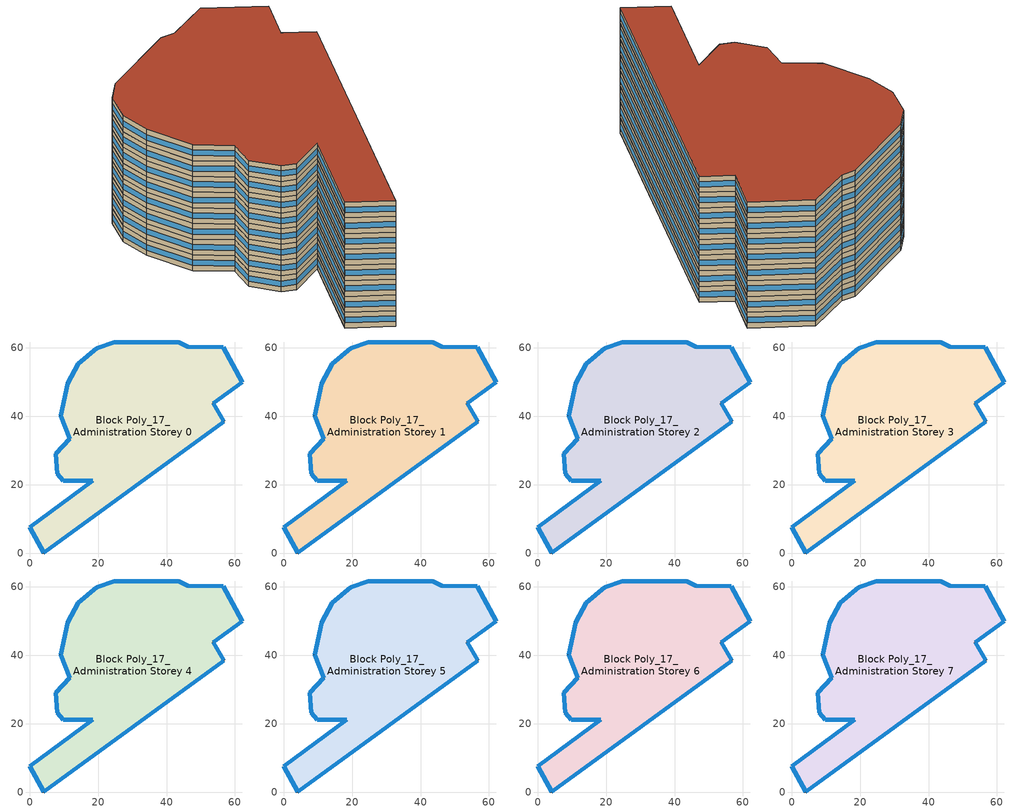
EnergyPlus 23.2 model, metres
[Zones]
Block Poly_17_Administration Storey 0
 floor ground (HSCWZ_Public&Industrial_2005_FloorGround): 56.52,60.21 62.09,49.93 53.71,43.85 56.68,38.48 4.08,0 0,7.6 18.4,21.08 9.82,21.09 8.04,23.11 7.56,29 11.72,33.48 9.05,40.17 11.1,49.68 14.14,55.4 19.54,59.87 24.62,61.68 43.58,61.73 46.13,60.37 z0
 wall outside (HSCWZ_Public&Industrial_2005_ExtWall): 18.4,21.08 0,7.6 4.08,0 56.68,38.48 53.71,43.85 62.09,49.93 56.52,60.21 46.13,60.37 43.58,61.73 24.62,61.68 19.54,59.87 14.14,55.4 11.1,49.68 9.05,40.17 11.72,33.48 7.56,29 8.04,23.11 9.82,21.09 18.4,21.08 z0:3
 window (HSCWZ_Public&Industrial_2005_Win): 18.39,21.07 0.01,7.61 / 0,7.6 4.08,0 / 4.11,0.02 56.65,38.46 / 56.68,38.48 53.71,43.84 / 53.71,43.85 62.08,49.93 / 62.08,49.94 56.52,60.21 / 56.51,60.21 46.14,60.37 / 46.13,60.37 43.58,61.73 / 43.57,61.73 24.62,61.68 / 24.61,61.68 19.54,59.87 / 19.54,59.86 14.14,55.4 / 14.13,55.4 11.1,49.68 / 11.1,49.67 9.05,40.18 / 9.05,40.17 11.72,33.49 / 11.72,33.48 7.56,29 / 7.56,28.99 8.04,23.12 / 8.04,23.11 9.82,21.09 / 9.83,21.09 18.39,21.08 z0.98:2.02
Block Poly_17_Administration Storey 1
 floor to Block Poly_17_Administration Storey 0 (HSCWZ_Public&Industrial_2005_FloorSlab): 56.52,60.21 62.09,49.93 53.71,43.85 56.68,38.48 4.08,0 0,7.6 18.4,21.08 9.82,21.09 8.04,23.11 7.56,29 11.72,33.48 9.05,40.17 11.1,49.68 14.14,55.4 19.54,59.87 24.62,61.68 43.58,61.73 46.13,60.37 z3
 wall outside (HSCWZ_Public&Industrial_2005_ExtWall): 18.4,21.08 0,7.6 4.08,0 56.68,38.48 53.71,43.85 62.09,49.93 56.52,60.21 46.13,60.37 43.58,61.73 24.62,61.68 19.54,59.87 14.14,55.4 11.1,49.68 9.05,40.17 11.72,33.48 7.56,29 8.04,23.11 9.82,21.09 18.4,21.08 z3:6
 window (HSCWZ_Public&Industrial_2005_Win): 18.39,21.07 0.01,7.61 / 0,7.6 4.08,0 / 4.11,0.02 56.65,38.46 / 56.68,38.48 53.71,43.84 / 53.71,43.85 62.08,49.93 / 62.08,49.94 56.52,60.21 / 56.51,60.21 46.14,60.37 / 46.13,60.37 43.58,61.73 / 43.57,61.73 24.62,61.68 / 24.61,61.68 19.54,59.87 / 19.54,59.86 14.14,55.4 / 14.13,55.4 11.1,49.68 / 11.1,49.67 9.05,40.18 / 9.05,40.17 11.72,33.49 / 11.72,33.48 7.56,29 / 7.56,28.99 8.04,23.12 / 8.04,23.11 9.82,21.09 / 9.83,21.09 18.39,21.08 z3.98:5.03
Block Poly_17_Administration Storey 2
 floor to Block Poly_17_Administration Storey 1 (HSCWZ_Public&Industrial_2005_FloorSlab): 56.52,60.21 62.09,49.93 53.71,43.85 56.68,38.48 4.08,0 0,7.6 18.4,21.08 9.82,21.09 8.04,23.11 7.56,29 11.72,33.48 9.05,40.17 11.1,49.68 14.14,55.4 19.54,59.87 24.62,61.68 43.58,61.73 46.13,60.37 z6
 wall outside (HSCWZ_Public&Industrial_2005_ExtWall): 18.4,21.08 0,7.6 4.08,0 56.68,38.48 53.71,43.85 62.09,49.93 56.52,60.21 46.13,60.37 43.58,61.73 24.62,61.68 19.54,59.87 14.14,55.4 11.1,49.68 9.05,40.17 11.72,33.48 7.56,29 8.04,23.11 9.82,21.09 18.4,21.08 z6:9
 window (HSCWZ_Public&Industrial_2005_Win): 18.39,21.07 0.01,7.61 / 0,7.6 4.08,0 / 4.11,0.02 56.65,38.46 / 56.68,38.48 53.71,43.84 / 53.71,43.85 62.08,49.93 / 62.08,49.94 56.52,60.21 / 56.51,60.21 46.14,60.37 / 46.13,60.37 43.58,61.73 / 43.57,61.73 24.62,61.68 / 24.61,61.68 19.54,59.87 / 19.54,59.86 14.14,55.4 / 14.13,55.4 11.1,49.68 / 11.1,49.67 9.05,40.18 / 9.05,40.17 11.72,33.49 / 11.72,33.48 7.56,29 / 7.56,28.99 8.04,23.12 / 8.04,23.11 9.82,21.09 / 9.83,21.09 18.39,21.08 z6.97:8.03
Block Poly_17_Administration Storey 3
 floor to Block Poly_17_Administration Storey 2 (HSCWZ_Public&Industrial_2005_FloorSlab): 56.52,60.21 62.09,49.93 53.71,43.85 56.68,38.48 4.08,0 0,7.6 18.4,21.08 9.82,21.09 8.04,23.11 7.56,29 11.72,33.48 9.05,40.17 11.1,49.68 14.14,55.4 19.54,59.87 24.62,61.68 43.58,61.73 46.13,60.37 z9
 wall outside (HSCWZ_Public&Industrial_2005_ExtWall): 18.4,21.08 0,7.6 4.08,0 56.68,38.48 53.71,43.85 62.09,49.93 56.52,60.21 46.13,60.37 43.58,61.73 24.62,61.68 19.54,59.87 14.14,55.4 11.1,49.68 9.05,40.17 11.72,33.48 7.56,29 8.04,23.11 9.82,21.09 18.4,21.08 z9:12
 window (HSCWZ_Public&Industrial_2005_Win): 18.39,21.07 0.01,7.61 / 0,7.6 4.08,0 / 4.11,0.02 56.65,38.46 / 56.68,38.48 53.71,43.84 / 53.71,43.85 62.08,49.93 / 62.08,49.94 56.52,60.21 / 56.51,60.21 46.14,60.37 / 46.13,60.37 43.58,61.73 / 43.57,61.73 24.62,61.68 / 24.61,61.68 19.54,59.87 / 19.54,59.86 14.14,55.4 / 14.13,55.4 11.1,49.68 / 11.1,49.67 9.05,40.18 / 9.05,40.17 11.72,33.49 / 11.72,33.48 7.56,29 / 7.56,28.99 8.04,23.12 / 8.04,23.11 9.82,21.09 / 9.83,21.09 18.39,21.08 z9.97:11.03
Block Poly_17_Administration Storey 4
 floor to Block Poly_17_Administration Storey 3 (HSCWZ_Public&Industrial_2005_FloorSlab): 56.52,60.21 62.09,49.93 53.71,43.85 56.68,38.48 4.08,0 0,7.6 18.4,21.08 9.82,21.09 8.04,23.11 7.56,29 11.72,33.48 9.05,40.17 11.1,49.68 14.14,55.4 19.54,59.87 24.62,61.68 43.58,61.73 46.13,60.37 z12
 wall outside (HSCWZ_Public&Industrial_2005_ExtWall): 18.4,21.08 0,7.6 4.08,0 56.68,38.48 53.71,43.85 62.09,49.93 56.52,60.21 46.13,60.37 43.58,61.73 24.62,61.68 19.54,59.87 14.14,55.4 11.1,49.68 9.05,40.17 11.72,33.48 7.56,29 8.04,23.11 9.82,21.09 18.4,21.08 z12:15
 window (HSCWZ_Public&Industrial_2005_Win): 18.39,21.07 0.01,7.61 / 0,7.6 4.08,0 / 4.11,0.02 56.65,38.46 / 56.68,38.48 53.71,43.84 / 53.71,43.85 62.08,49.93 / 62.08,49.94 56.52,60.21 / 56.51,60.21 46.14,60.37 / 46.13,60.37 43.58,61.73 / 43.57,61.73 24.62,61.68 / 24.61,61.68 19.54,59.87 / 19.54,59.86 14.14,55.4 / 14.13,55.4 11.1,49.68 / 11.1,49.67 9.05,40.18 / 9.05,40.17 11.72,33.49 / 11.72,33.48 7.56,29 / 7.56,28.99 8.04,23.12 / 8.04,23.11 9.82,21.09 / 9.83,21.09 18.39,21.08 z12.97:14.03
Block Poly_17_Administration Storey 5
 floor to Block Poly_17_Administration Storey 4 (HSCWZ_Public&Industrial_2005_FloorSlab): 56.52,60.21 62.09,49.93 53.71,43.85 56.68,38.48 4.08,0 0,7.6 18.4,21.08 9.82,21.09 8.04,23.11 7.56,29 11.72,33.48 9.05,40.17 11.1,49.68 14.14,55.4 19.54,59.87 24.62,61.68 43.58,61.73 46.13,60.37 z15
 wall outside (HSCWZ_Public&Industrial_2005_ExtWall): 18.4,21.08 0,7.6 4.08,0 56.68,38.48 53.71,43.85 62.09,49.93 56.52,60.21 46.13,60.37 43.58,61.73 24.62,61.68 19.54,59.87 14.14,55.4 11.1,49.68 9.05,40.17 11.72,33.48 7.56,29 8.04,23.11 9.82,21.09 18.4,21.08 z15:18
 window (HSCWZ_Public&Industrial_2005_Win): 18.39,21.07 0.01,7.61 / 0,7.6 4.08,0 / 4.11,0.02 56.65,38.46 / 56.68,38.48 53.71,43.84 / 53.71,43.85 62.08,49.93 / 62.08,49.94 56.52,60.21 / 56.51,60.21 46.14,60.37 / 46.13,60.37 43.58,61.73 / 43.57,61.73 24.62,61.68 / 24.61,61.68 19.54,59.87 / 19.54,59.86 14.14,55.4 / 14.13,55.4 11.1,49.68 / 11.1,49.67 9.05,40.18 / 9.05,40.17 11.72,33.49 / 11.72,33.48 7.56,29 / 7.56,28.99 8.04,23.12 / 8.04,23.11 9.82,21.09 / 9.83,21.09 18.39,21.08 z15.97:17.02
Block Poly_17_Administration Storey 6
 floor to Block Poly_17_Administration Storey 5 (HSCWZ_Public&Industrial_2005_FloorSlab): 56.52,60.21 62.09,49.93 53.71,43.85 56.68,38.48 4.08,0 0,7.6 18.4,21.08 9.82,21.09 8.04,23.11 7.56,29 11.72,33.48 9.05,40.17 11.1,49.68 14.14,55.4 19.54,59.87 24.62,61.68 43.58,61.73 46.13,60.37 z18
 wall outside (HSCWZ_Public&Industrial_2005_ExtWall): 18.4,21.08 0,7.6 4.08,0 56.68,38.48 53.71,43.85 62.09,49.93 56.52,60.21 46.13,60.37 43.58,61.73 24.62,61.68 19.54,59.87 14.14,55.4 11.1,49.68 9.05,40.17 11.72,33.48 7.56,29 8.04,23.11 9.82,21.09 18.4,21.08 z18:21
 window (HSCWZ_Public&Industrial_2005_Win): 18.39,21.07 0.01,7.61 / 0,7.6 4.08,0 / 4.11,0.02 56.65,38.46 / 56.68,38.48 53.71,43.84 / 53.71,43.85 62.08,49.93 / 62.08,49.94 56.52,60.21 / 56.51,60.21 46.14,60.37 / 46.13,60.37 43.58,61.73 / 43.57,61.73 24.62,61.68 / 24.61,61.68 19.54,59.87 / 19.54,59.86 14.14,55.4 / 14.13,55.4 11.1,49.68 / 11.1,49.67 9.05,40.18 / 9.05,40.17 11.72,33.49 / 11.72,33.48 7.56,29 / 7.56,28.99 8.04,23.12 / 8.04,23.11 9.82,21.09 / 9.83,21.09 18.39,21.08 z18.98:20.02
Block Poly_17_Administration Storey 7
 floor to Block Poly_17_Administration Storey 6 (HSCWZ_Public&Industrial_2005_FloorSlab): 56.52,60.21 62.09,49.93 53.71,43.85 56.68,38.48 4.08,0 0,7.6 18.4,21.08 9.82,21.09 8.04,23.11 7.56,29 11.72,33.48 9.05,40.17 11.1,49.68 14.14,55.4 19.54,59.87 24.62,61.68 43.58,61.73 46.13,60.37 z21
 wall outside (HSCWZ_Public&Industrial_2005_ExtWall): 18.4,21.08 0,7.6 4.08,0 56.68,38.48 53.71,43.85 62.09,49.93 56.52,60.21 46.13,60.37 43.58,61.73 24.62,61.68 19.54,59.87 14.14,55.4 11.1,49.68 9.05,40.17 11.72,33.48 7.56,29 8.04,23.11 9.82,21.09 18.4,21.08 z21:24
 window (HSCWZ_Public&Industrial_2005_Win): 18.39,21.07 0.01,7.61 / 0,7.6 4.08,0 / 4.11,0.02 56.65,38.46 / 56.68,38.48 53.71,43.84 / 53.71,43.85 62.08,49.93 / 62.08,49.94 56.52,60.21 / 56.51,60.21 46.14,60.37 / 46.13,60.37 43.58,61.73 / 43.57,61.73 24.62,61.68 / 24.61,61.68 19.54,59.87 / 19.54,59.86 14.14,55.4 / 14.13,55.4 11.1,49.68 / 11.1,49.67 9.05,40.18 / 9.05,40.17 11.72,33.49 / 11.72,33.48 7.56,29 / 7.56,28.99 8.04,23.12 / 8.04,23.11 9.82,21.09 / 9.83,21.09 18.39,21.08 z21.98:23.02
 roof outside (HSCWZ_Public&Industrial_2005_Roof): 56.68,38.48 53.71,43.85 62.09,49.93 56.52,60.21 46.13,60.37 43.58,61.73 24.62,61.68 19.54,59.87 14.14,55.4 11.1,49.68 9.05,40.17 11.72,33.48 7.56,29 8.04,23.11 9.82,21.09 18.4,21.08 0,7.6 4.08,0 z24
[BUILDING]
shang4hai3shi4_Administration_7_11_2005: North Axis=0; Terrain=City; Loads Convergence Tolerance Value=0.04; Temperature Convergence Tolerance Value=0.4; Solar Distribution=FullExterior; Maximum Number of Warmup Days=25; Minimum Number of Warmup Days=1
[MATERIAL] Thermal Absorptance=0.9; Solar Absorptance=0.7; Visible Absorptance=0.7
Name | Roughness | Thickness | Conductivity | Density | Specific Heat
Concrete | MediumRough | 0.1 | 1.7 | 2240 | 900
Brick | MediumRough | 0.1 | 0.72 | 1920 | 840
Tile | Smooth | 0.02 | 1.3 | 2200 | 900
Gypsum | Smooth | 0.015 | 0.16 | 800 | 1090
AsphaltFelt | Smooth | 0.01 | 0.2 | 960 | 1000
Insulation 0.011 | Rough | 0.011 | 0.04 | 40 | 1500
Insulation 0.021 | Rough | 0.021 | 0.04 | 40 | 1500
Insulation 0.022 | Rough | 0.022 | 0.04 | 40 | 1500
Insulation 0.043 | Rough | 0.043 | 0.04 | 40 | 1500
[WINDOWMATERIAL:SIMPLEGLAZINGSYSTEM]
HSCWZ_Public&Industrial_2005_Win_material: UFactor=3.175; Solar Heat Gain Coefficient=0.485
[CONSTRUCTION]
HSCWZ_Public&Industrial_2005_FloorSlab: Tile, Concrete, Insulation 0.021, Concrete, Tile
HSCWZ_Public&Industrial_2005_FloorGround: Tile, Concrete, Gypsum, Insulation 0.043
HSCWZ_Public&Industrial_2005_Win: HSCWZ_Public&Industrial_2005_Win_material
HSCWZ_Public&Industrial_2005_Roof: AsphaltFelt, Concrete, Insulation 0.022
HSCWZ_Public&Industrial_2005_ExtWall: Brick, Concrete, Insulation 0.011
[ZONE] Type=1; Multiplier=1; Ceiling Height=autocalculate; Volume=autocalculate; Floor Area=autocalculate; Part of Total Floor Area=Yes
Block Poly_17_Administration Storey 0; Block Poly_17_Administration Storey 1; Block Poly_17_Administration Storey 2; Block Poly_17_Administration Storey 3; Block Poly_17_Administration Storey 4; Block Poly_17_Administration Storey 5; Block Poly_17_Administration Storey 6; Block Poly_17_Administration Storey 7
[PEOPLE] Number of People Schedule=People_Schedule; Number of People Calculation Method=Area/Person; Floor Area per Person=9; Fraction Radiant=0.3; Sensible Heat Fraction=autocalculate; Activity Level Schedule=CN_GenericActivityLevel; Carbon Dioxide Generation Rate=3.82e-08; Enable ASHRAE 55 Comfort Warnings=No; Mean Radiant Temperature Calculation Type=ZoneAveraged; Clothing Insulation Calculation Method=ClothingInsulationSchedule; Cold Stress Temperature Threshold=15.56; Heat Stress Temperature Threshold=30
Name | Zone or ZoneList or Space or SpaceList
People_Block Poly_17_Administration Storey 0 | Block Poly_17_Administration Storey 0
People_Block Poly_17_Administration Storey 1 | Block Poly_17_Administration Storey 1
People_Block Poly_17_Administration Storey 2 | Block Poly_17_Administration Storey 2
People_Block Poly_17_Administration Storey 3 | Block Poly_17_Administration Storey 3
People_Block Poly_17_Administration Storey 4 | Block Poly_17_Administration Storey 4
People_Block Poly_17_Administration Storey 5 | Block Poly_17_Administration Storey 5
People_Block Poly_17_Administration Storey 6 | Block Poly_17_Administration Storey 6
People_Block Poly_17_Administration Storey 7 | Block Poly_17_Administration Storey 7
[LIGHTS] Schedule=Lights_Schedule; Design Level Calculation Method=Watts/Area; Watts per Zone Floor Area=12; Return Air Fraction=0; Fraction Radiant=0; Fraction Visible=0; Fraction Replaceable=1; EndUse Subcategory=General; Return Air Fraction Calculated from Plenum Temperature=No; Return Air Fraction Function of Plenum Temperature Coefficient 1=0; Return Air Fraction Function of Plenum Temperature Coefficient 2=0
Name | Zone or ZoneList or Space or SpaceList
Lights_Block Poly_17_Administration Storey 0 | Block Poly_17_Administration Storey 0
Lights_Block Poly_17_Administration Storey 1 | Block Poly_17_Administration Storey 1
Lights_Block Poly_17_Administration Storey 2 | Block Poly_17_Administration Storey 2
Lights_Block Poly_17_Administration Storey 3 | Block Poly_17_Administration Storey 3
Lights_Block Poly_17_Administration Storey 4 | Block Poly_17_Administration Storey 4
Lights_Block Poly_17_Administration Storey 5 | Block Poly_17_Administration Storey 5
Lights_Block Poly_17_Administration Storey 6 | Block Poly_17_Administration Storey 6
Lights_Block Poly_17_Administration Storey 7 | Block Poly_17_Administration Storey 7
[ELECTRICEQUIPMENT] Schedule=ElectricEquipment_Schedule; Design Level Calculation Method=Watts/Area; Watts per Zone Floor Area=16; Fraction Latent=0; Fraction Radiant=0; Fraction Lost=0; EndUse Subcategory=General
Name | Zone or ZoneList or Space or SpaceList
ElectricEquipment_Block Poly_17_Administration Storey 0 | Block Poly_17_Administration Storey 0
ElectricEquipment_Block Poly_17_Administration Storey 1 | Block Poly_17_Administration Storey 1
ElectricEquipment_Block Poly_17_Administration Storey 2 | Block Poly_17_Administration Storey 2
ElectricEquipment_Block Poly_17_Administration Storey 3 | Block Poly_17_Administration Storey 3
ElectricEquipment_Block Poly_17_Administration Storey 4 | Block Poly_17_Administration Storey 4
ElectricEquipment_Block Poly_17_Administration Storey 5 | Block Poly_17_Administration Storey 5
ElectricEquipment_Block Poly_17_Administration Storey 6 | Block Poly_17_Administration Storey 6
ElectricEquipment_Block Poly_17_Administration Storey 7 | Block Poly_17_Administration Storey 7
[ZONEINFILTRATION:DESIGNFLOWRATE] Schedule=AirEx_ConditionedTime_Schedule; Design Flow Rate Calculation Method=AirChanges/Hour; Air Changes per Hour=1; Constant Term Coefficient=1; Temperature Term Coefficient=0; Velocity Term Coefficient=0; Velocity Squared Term Coefficient=0
Name | Zone or ZoneList or Space or SpaceList
Infil 1 | Block Poly_17_Administration Storey 0
Infil 2 | Block Poly_17_Administration Storey 1
Infil 3 | Block Poly_17_Administration Storey 2
Infil 4 | Block Poly_17_Administration Storey 3
Infil 5 | Block Poly_17_Administration Storey 4
Infil 6 | Block Poly_17_Administration Storey 5
Infil 7 | Block Poly_17_Administration Storey 6
Infil 8 | Block Poly_17_Administration Storey 7
[HVACTEMPLATE:THERMOSTAT]
HVACTemp: Heating Setpoint Schedule=Heating_SP_Schedule; Cooling Setpoint Schedule=Cooling_SP_Schedule
[HVACTEMPLATE:ZONE:IDEALLOADSAIRSYSTEM] Template Thermostat=HVACTemp; System Availability Schedule=HVAC_ConditionedTime_Schedule; Maximum Heating Supply Air Temperature=50; Minimum Cooling Supply Air Temperature=13; Maximum Heating Supply Air Humidity Ratio=0.0156; Minimum Cooling Supply Air Humidity Ratio=0.0077; Heating Limit=NoLimit; Cooling Limit=NoLimit; Heating Availability Schedule=Heating_Period_Schedule; Cooling Availability Schedule=Cooling_Period_Schedule; Dehumidification Control Type=ConstantSensibleHeatRatio; Cooling Sensible Heat Ratio=0.7; Dehumidification Setpoint=60; Humidification Control Type=None; Humidification Setpoint=30; Outdoor Air Method=None; Outdoor Air Flow Rate per Person=0.00944; Outdoor Air Flow Rate per Zone Floor Area=0; Outdoor Air Flow Rate per Zone=0; Demand Controlled Ventilation Type=None; Outdoor Air Economizer Type=NoEconomizer; Heat Recovery Type=None; Sensible Heat Recovery Effectiveness=0.7; Latent Heat Recovery Effectiveness=0.65
Block Poly_17_Administration Storey 0; Block Poly_17_Administration Storey 1; Block Poly_17_Administration Storey 2; Block Poly_17_Administration Storey 3; Block Poly_17_Administration Storey 4; Block Poly_17_Administration Storey 5; Block Poly_17_Administration Storey 6; Block Poly_17_Administration Storey 7
[SCHEDULE:COMPACT]
People_Schedule; Lights_Schedule: Through: 12/31, For: Weekdays, Until: 07:00, 0, Until: 08:00, 0.1, Until: 09:00, 0.5, Until: 12:00, 0.95, Until: 14:00, 0.8, Until: 18:00, 0.95, Until: 20:00, 0.3, Until: 24:00, 0, For: AllOtherDays, Until: 24:00, 0
ElectricEquipment_Schedule: Through: 12/31, For: Weekdays, Until: 07:00, 0, Until: 08:00, 0.1, Until: 09:00, 0.5, Until: 12:00, 0.95, Until: 14:00, 0.5, Until: 18:00, 0.95, Until: 20:00, 0.3, Until: 24:00, 0, For: AllOtherDays, Until: 24:00, 0
Heating_SP_Schedule: Through: 12/31, For: Weekdays, Until: 06:00, 5, Until: 07:00, 20, Until: 18:00, 20, Until: 19:00, 20, Until: 20:00, 20, Until: 21:00, 20, Until: 24:00, 5, For: AllOtherDays, Until: 24:00, 5
Cooling_SP_Schedule: Through: 12/31, For: Weekdays, Until: 08:00, 37, Until: 09:00, 28, Until: 17:00, 28, Until: 24:00, 37, For: AllOtherDays, Until: 24:00, 37
Heating_Period_Schedule: Through: 04/15, For: AllDays, Until: 24:00, 1, Through: 11/01, For: AllDays, Until: 24:00, 0, Through: 12/31, For: AllDays, Until: 24:00, 1
Cooling_Period_Schedule: Through: 04/15, For: AllDays, Until: 24:00, 0, Through: 10/31, For: AllDays, Until: 24:00, 1, Through: 12/31, For: AllDays, Until: 24:00, 0
HVAC_ConditionedTime_Schedule: Through: 12/31, For: Weekdays, Until: 08:00, 0, Until: 18:00, 1, Until: 24:00, 0, For: AllOtherDays, Until: 24:00, 0
AirEx_ConditionedTime_Schedule: Through: 12/31, For: Weekdays, Until: 07:00, 0, Until: 20:00, 2, Until: 24:00, 0, For: AllOtherDays, Until: 24:00, 0
CN_GenericActivityLevel: Through: 12/31, For: Weekdays, Until: 08:00, 80, Until: 18:00, 120, Until: 24:00, 80, For: AllOtherDays, Until: 24:00, 80
